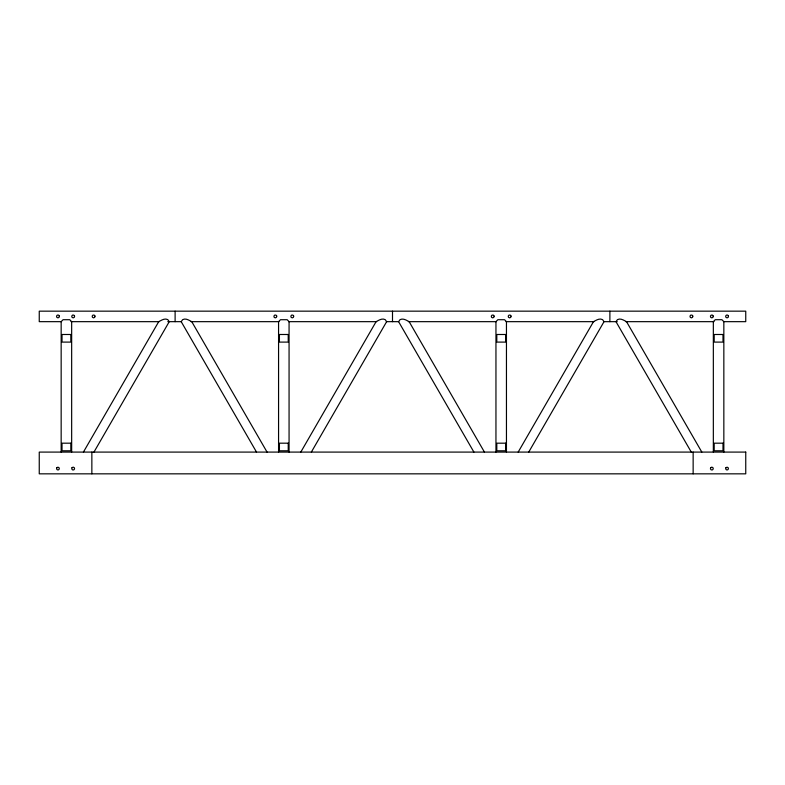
<?xml version="1.0" encoding="UTF-8"?>
<svg xmlns="http://www.w3.org/2000/svg" width="785" height="785" viewBox="0 0 785 785"><rect width="100%" height="100%" fill="white"/><g stroke="black" fill="none" stroke-linecap="round" stroke-linejoin="round"><path stroke-width="1.18" d="M83.416 452.091L158.717 321.664C161.494 320.29 164.644 317.954 167.794 319.632L169.256 321.664L93.955 452.091M256.518 452.091L181.207 321.664L182.669 319.632C185.81 317.945 188.969 320.28 191.756 321.664L267.057 452.091M300.792 452.091L376.103 321.664C378.87 320.29 382.03 317.954 385.18 319.632L386.642 321.664L311.341 452.091M473.904 452.091L398.594 321.664L400.056 319.632C403.245 318.033 406.375 320.26 409.142 321.664L484.443 452.091M518.178 452.091L593.489 321.664C596.266 320.28 599.436 317.945 602.566 319.632L604.028 321.664L528.727 452.091M61.279 321.664L39.25 321.664L39.25 311.164L745.75 311.164L745.75 321.664L723.721 321.664M71.072 321.664L159.208 321.664M167.774 321.664L181.217 321.664M190.99 321.664L278.92 321.664M288.694 321.664L376.623 321.664M386.397 321.664L398.603 321.664M408.377 321.664L496.306 321.664M506.08 321.664L594.01 321.664M603.783 321.664L617.226 321.664M625.792 321.664L713.928 321.664M701.829 452.091L626.518 321.664C623.751 320.29 620.592 317.954 617.442 319.632L615.98 321.664L691.281 452.091M723.839 452.091L723.839 321.654L721.925 319.711L715.253 319.711L713.339 321.654L713.339 452.091M693.145 452.091L693.145 473.836M609.886 311.164L609.886 321.664M506.453 452.091L506.453 321.654L504.539 319.711L497.867 319.711L495.953 321.654L495.953 452.091M392.5 311.164L392.5 321.664M289.066 452.091L289.066 321.654L287.153 319.711L280.49 319.711L278.567 321.654L278.567 452.091M175.114 311.164L175.114 321.664M91.855 452.091L91.855 473.836M71.661 452.091L71.661 321.654L69.747 319.711L63.075 319.711L61.161 321.654L61.161 452.091M59.366 316.09L59.081 317.326L57.943 317.876L56.805 317.326L56.53 316.09L57.315 315.099L58.581 315.099L59.366 316.09M74.585 316.09L74.3 317.326L73.162 317.876L72.024 317.326L71.739 316.09L72.534 315.099L73.79 315.099L74.585 316.09M56.844 467.703L56.569 468.9L57.334 469.862L58.561 469.862L59.326 468.9L59.052 467.703L57.943 467.173L56.844 467.703M95.014 316.09L94.74 317.326L93.592 317.876L92.453 317.326L92.179 316.09L92.964 315.099L94.229 315.099L95.014 316.09M72.024 467.674L71.739 468.91L72.534 469.901L73.79 469.901L74.585 468.91L74.3 467.674L73.162 467.124L72.024 467.674M276.742 316.09L276.457 317.326L275.319 317.876L274.181 317.326L273.906 316.09L274.691 315.099L275.957 315.099L276.742 316.09M293.688 316.09L293.404 317.326L292.265 317.876L291.127 317.326L290.842 316.09L291.637 315.099L292.893 315.099L293.688 316.09M494.128 316.09L493.843 317.326L492.705 317.876L491.567 317.326L491.292 316.09L492.077 315.099L493.343 315.099L494.128 316.09M511.074 316.09L510.79 317.326L509.651 317.876L508.513 317.326L508.229 316.09L509.014 315.099L510.279 315.099L511.074 316.09M692.821 316.09L692.547 317.326L691.408 317.876L690.26 317.326L689.986 316.09L690.771 315.099L692.036 315.099L692.821 316.09M713.261 316.09L712.976 317.326L711.838 317.876L710.7 317.326L710.415 316.09L711.21 315.099L712.466 315.099L713.261 316.09M728.47 316.09L728.195 317.326L727.057 317.876L725.919 317.326L725.634 316.09L726.419 315.099L727.685 315.099L728.47 316.09M710.7 467.674L710.415 468.91L711.21 469.901L712.466 469.901L713.261 468.91L712.976 467.674L711.838 467.124L710.7 467.674M725.948 467.703L725.674 468.9L726.439 469.862L727.666 469.862L728.431 468.9L728.156 467.703L727.057 467.173L725.948 467.703M70.827 334.488L62.025 334.488L62.025 342.103L70.827 342.103L70.827 334.488M288.232 334.488L279.431 334.488L279.431 342.103L288.232 342.103L288.232 334.488M505.618 334.488L496.807 334.488L496.807 342.103L505.618 342.103L505.618 334.488M722.995 334.488L714.193 334.488L714.193 342.103L722.995 342.103L722.995 334.488M70.827 443.182L62.025 443.182L62.025 450.796L70.827 450.796L70.827 443.182M288.232 443.182L279.431 443.182L279.431 450.796L288.232 450.796L288.232 443.182M505.618 443.182L496.807 443.182L496.807 450.796L505.618 450.796L505.618 443.182M722.995 443.182L714.193 443.182L714.193 450.796L722.995 450.796L722.995 443.182M745.75 452.091L39.25 452.091L39.25 473.836L745.75 473.836L745.75 452.091"/></g></svg>
